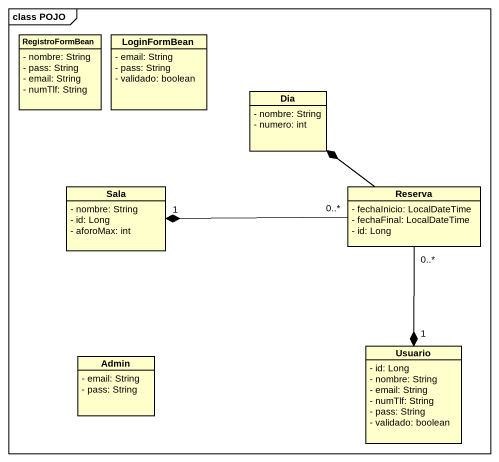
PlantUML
@startuml
mainframe class POJO
hide circle
hide empty members
skinparam classAttributeIconSize 0
class RegistroFormBean {
  - nombre: String
  - pass: String
  - email: String
  - numTlf: String
}
class LoginFormBean {
  - email: String
  - pass: String
  - validado: boolean
}
class Dia {
  - nombre: String
  - numero: int
}
class Sala {
  - nombre: String
  - id: Long
  - aforoMax: int
}
class Reserva {
  - fechaInicio: LocalDateTime
  - fechaFinal: LocalDateTime
  - id: Long
}
class Usuario {
  - id: Long
  - nombre: String
  - email: String
  - numTlf: String
  - pass: String
  - validado: boolean
}
class Admin {
  - email: String
  - pass: String
}
Reserva -up-* Dia
Reserva "0..*" -left-* "1" Sala
Reserva "0..*" --* "1" Usuario
@enduml
